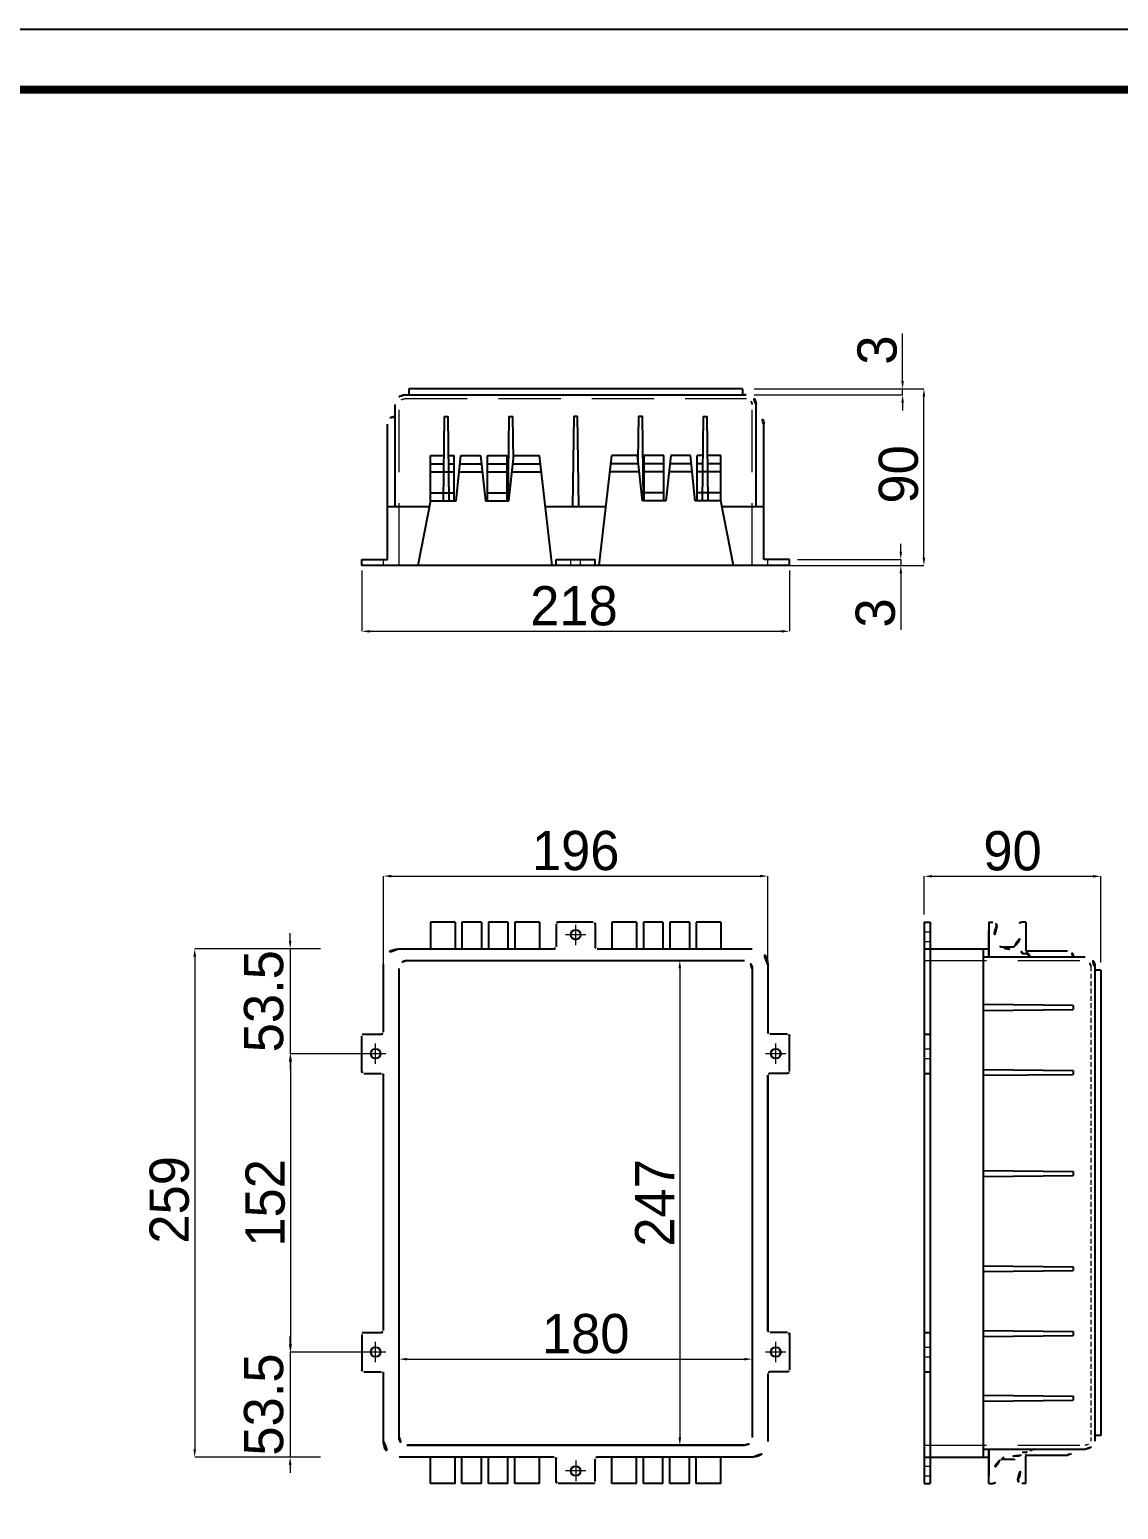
# Model space of a CAD drawing. Extents: x 16296660632 to 16296677083, y -37409619871 to -37409616479.
# Drawn here: x 16296676185 to 16296676740, y -37409617233 to -37409616479 of the extents above; entities that cross this region are included whole.
import ezdxf

# ---------------------------------------------------------------- set-up
doc = ezdxf.new("R2010")
doc.units = 0
doc.header["$LTSCALE"] = 10
doc.header["$MEASUREMENT"] = 0
doc.header["$PDMODE"] = 3
doc.header["$PDSIZE"] = -10
for name, pattern in [('CENTER2', [28.575, 19.05, -3.175, 3.175, -3.175]), ('HIDDEN', [0.375, 0.25, -0.125]), ('HIDDEN2', [4.7625, 3.175, -1.5875])]:
    doc.linetypes.add(name, pattern=pattern)
doc.layers.get('0').update_dxf_attribs({"linetype": 'CONTINUOUS'})
doc.layers.get('DEFPOINTS').update_dxf_attribs({"linetype": 'CONTINUOUS'})
doc.styles.add('Daelim Dimension', font='\x7f\x7f\x7f\x7f.TTF')
doc.dimstyles.new('DEFAULT', dxfattribs={"dimscale": 2, "dimtxt": 2, "dimasz": 2, "dimexe": 0, "dimexo": 2, "dimgap": 1, "dimtad": 1, "dimdec": 1, "dimzin": 9, "dimdsep": 46, "dimtxsty": 'Daelim Dimension', "dimcen": 0.5, "dimclrd": 252, "dimclre": 252, "dimclrt": 3, "dimadec": 1, "dimazin": 0, "dimtfac": 1, "dimtdec": 1, "dimtix": 1, "dimtmove": 0, "dimatfit": 3, "dimfxl": 0, "dimtolj": 1, "dimtzin": 1, "dimlwd": 9, "dimlwe": 9, "dimarcsym": 0})

# ---------------------------------------------------------------- blocks, each defined once
blk = doc.blocks.new('*D11')
at = {"color": 5, "lineweight": 9}
for p, q in [((16296676640.662689, -37409616930.066772), (16296676640.662689, -37409616910.659973)), ((16296676644.662689, -37409616910.659973), (16296676726.662689, -37409616910.659973)), ((16296676730.662689, -37409616954.566772), (16296676730.662689, -37409616910.659973))]:
    blk.add_line(p, q, dxfattribs=at)
at = {"color": 5}
for points in [[(16296676644.662689, -37409616909.993301), (16296676644.662689, -37409616911.32663), (16296676640.662689, -37409616910.659973)], [(16296676726.662689, -37409616909.993301), (16296676726.662689, -37409616911.32663), (16296676730.662689, -37409616910.659973)]]:
    blk.add_solid(points, dxfattribs=at)
at = {"layer": 'DEFPOINTS', "color": 0}
for p in [(16296676730.662689, -37409616910.659973), (16296676640.662689, -37409616934.066772), (16296676730.662689, -37409616958.566772)]:
    blk.add_point(p, dxfattribs=at)
at = {"color": 7, "lineweight": 5, "insert": (16296676685.662689, -37409616897.772987), "char_height": 20, "attachment_point": 5, "style": 'Daelim Dimension'}
blk.add_mtext('\\A1;90', dxfattribs=at)
blk = doc.blocks.new('*D7')
at = {"color": 5, "lineweight": 9}
for p, q in [((16296676556.38513, -37409616662.31015), (16296676640.49041, -37409616662.31015)), ((16296676640.49041, -37409616748.31015), (16296676640.49041, -37409616666.31015)), ((16296676561.38513, -37409616752.31015), (16296676640.49041, -37409616752.31015))]:
    blk.add_line(p, q, dxfattribs=at)
at = {"color": 5}
for points in [[(16296676639.82375, -37409616666.31015), (16296676641.15708, -37409616666.31015), (16296676640.49041, -37409616662.31015)], [(16296676639.82375, -37409616748.31015), (16296676641.15708, -37409616748.31015), (16296676640.49041, -37409616752.31015)]]:
    blk.add_solid(points, dxfattribs=at)
at = {"layer": 'DEFPOINTS', "color": 0}
for p in [(16296676552.38513, -37409616662.31015), (16296676640.49041, -37409616662.31015), (16296676557.38513, -37409616752.31015)]:
    blk.add_point(p, dxfattribs=at)
at = {"color": 7, "lineweight": 5, "insert": (16296676627.603439, -37409616705.900726), "char_height": 20, "attachment_point": 5, "rotation": 90, "style": 'Daelim Dimension'}
blk.add_mtext('\\A1;90', dxfattribs=at)
blk = doc.blocks.new('*D12')
at = {"color": 5, "lineweight": 9}
for p, q in [((16296676628.71903, -37409616745.31015), (16296676628.71903, -37409616741.31015)), ((16296676575.97426, -37409616749.31015), (16296676628.71903, -37409616749.31015)), ((16296676575.97426, -37409616752.31015), (16296676628.71903, -37409616752.31015)), ((16296676628.71903, -37409616749.31015), (16296676628.71903, -37409616752.31015)), ((16296676628.71903, -37409616756.31015), (16296676628.71903, -37409616785.009918))]:
    blk.add_line(p, q, dxfattribs=at)
at = {"color": 5}
for points in [[(16296676628.052361, -37409616745.31015), (16296676629.385691, -37409616745.31015), (16296676628.71903, -37409616749.31015)], [(16296676628.052361, -37409616756.31015), (16296676629.385691, -37409616756.31015), (16296676628.71903, -37409616752.31015)]]:
    blk.add_solid(points, dxfattribs=at)
at = {"layer": 'DEFPOINTS', "color": 0}
for p in [(16296676571.97426, -37409616749.31015), (16296676571.97426, -37409616752.31015), (16296676628.71903, -37409616749.31015)]:
    blk.add_point(p, dxfattribs=at)
at = {"color": 7, "lineweight": 5, "insert": (16296676615.817751, -37409616776.486313), "char_height": 20, "attachment_point": 5, "rotation": 90, "style": 'Daelim Dimension'}
blk.add_mtext('\\A1;3', dxfattribs=at)
blk = doc.blocks.new('*D13')
at = {"color": 5, "lineweight": 9}
for p, q in [((16296676629.624519, -37409616658.31015), (16296676629.624519, -37409616634.03112)), ((16296676553.921631, -37409616662.31015), (16296676629.624519, -37409616662.31015)), ((16296676553.921631, -37409616665.31015), (16296676629.624519, -37409616665.31015)), ((16296676629.624519, -37409616665.31015), (16296676629.624519, -37409616662.31015)), ((16296676629.624519, -37409616669.31015), (16296676629.624519, -37409616673.31015))]:
    blk.add_line(p, q, dxfattribs=at)
at = {"color": 5}
for points in [[(16296676628.95785, -37409616658.31015), (16296676630.29118, -37409616658.31015), (16296676629.624519, -37409616662.31015)], [(16296676628.95785, -37409616669.31015), (16296676630.29118, -37409616669.31015), (16296676629.624519, -37409616665.31015)]]:
    blk.add_solid(points, dxfattribs=at)
at = {"layer": 'DEFPOINTS', "color": 0}
for p in [(16296676549.921631, -37409616662.31015), (16296676549.921631, -37409616665.31015), (16296676629.624519, -37409616662.31015)]:
    blk.add_point(p, dxfattribs=at)
at = {"color": 7, "lineweight": 5, "insert": (16296676616.72324, -37409616642.554733), "char_height": 20, "attachment_point": 5, "rotation": 90, "style": 'Daelim Dimension'}
blk.add_mtext('\\A1;3', dxfattribs=at)
blk = doc.blocks.new('*D14')
at = {"color": 5, "lineweight": 9}
for p, q in [((16296676526.61335, -37409616953.56677), (16296676516.07177, -37409616953.56677)), ((16296676516.07177, -37409616957.56677), (16296676516.07177, -37409617196.56677)), ((16296676526.61335, -37409617200.56677), (16296676516.07177, -37409617200.56677))]:
    blk.add_line(p, q, dxfattribs=at)
at = {"color": 5}
for points in [[(16296676515.4051, -37409616957.56677), (16296676516.73844, -37409616957.56677), (16296676516.07177, -37409616953.56677)], [(16296676515.4051, -37409617196.56677), (16296676516.73844, -37409617196.56677), (16296676516.07177, -37409617200.56677)]]:
    blk.add_solid(points, dxfattribs=at)
at = {"layer": 'DEFPOINTS', "color": 0}
for p in [(16296676530.61335, -37409616953.56677), (16296676516.07177, -37409617200.56677), (16296676530.61335, -37409617200.56677)]:
    blk.add_point(p, dxfattribs=at)
at = {"color": 7, "lineweight": 5, "insert": (16296676503.28494, -37409617077.06677), "char_height": 20, "attachment_point": 5, "rotation": 90, "style": 'Daelim Dimension'}
blk.add_mtext('\\A1;247', dxfattribs=at)
blk = doc.blocks.new('*D15')
at = {"color": 5, "lineweight": 9}
for p, q in [((16296676372.97426, -37409617119.422638), (16296676372.97426, -37409617156.680969)), ((16296676552.97426, -37409617120.089302), (16296676552.97426, -37409617156.680969)), ((16296676376.97426, -37409617156.680969), (16296676548.97426, -37409617156.680969))]:
    blk.add_line(p, q, dxfattribs=at)
at = {"color": 5}
for points in [[(16296676376.97426, -37409617156.014313), (16296676376.97426, -37409617157.347633), (16296676372.97426, -37409617156.680969)], [(16296676548.97426, -37409617156.014313), (16296676548.97426, -37409617157.347633), (16296676552.97426, -37409617156.680969)]]:
    blk.add_solid(points, dxfattribs=at)
at = {"layer": 'DEFPOINTS', "color": 0}
for p in [(16296676372.97426, -37409617115.422638), (16296676552.97426, -37409617116.089302), (16296676552.97426, -37409617156.680969)]:
    blk.add_point(p, dxfattribs=at)
at = {"color": 7, "lineweight": 5, "insert": (16296676468.09086, -37409617143.793991), "char_height": 20, "attachment_point": 5, "style": 'Daelim Dimension'}
blk.add_mtext('\\A1;180', dxfattribs=at)
blk = doc.blocks.new('*D16')
at = {"color": 5, "lineweight": 9}
for p, q in [((16296676353.97426, -37409616754.81015), (16296676353.97426, -37409616785.837479)), ((16296676571.97426, -37409616754.81015), (16296676571.97426, -37409616785.837479)), ((16296676357.97426, -37409616785.837479), (16296676567.97426, -37409616785.837479))]:
    blk.add_line(p, q, dxfattribs=at)
at = {"color": 5}
for points in [[(16296676357.97426, -37409616785.170807), (16296676357.97426, -37409616786.504143), (16296676353.97426, -37409616785.837479)], [(16296676567.97426, -37409616785.170807), (16296676567.97426, -37409616786.504143), (16296676571.97426, -37409616785.837479)]]:
    blk.add_solid(points, dxfattribs=at)
at = {"layer": 'DEFPOINTS', "color": 0}
for p in [(16296676353.97426, -37409616750.81015), (16296676571.97426, -37409616750.81015), (16296676571.97426, -37409616785.837479)]:
    blk.add_point(p, dxfattribs=at)
at = {"color": 7, "lineweight": 5, "insert": (16296676462.10861, -37409616772.9505), "char_height": 20, "attachment_point": 5, "style": 'Daelim Dimension'}
blk.add_mtext('\\A1;218', dxfattribs=at)
blk = doc.blocks.new('*D8')
at = {"color": 5, "lineweight": 9}
for p, q in [((16296676332.95879, -37409616947.56677), (16296676268.77925, -37409616947.56677)), ((16296676268.77925, -37409616951.56677), (16296676268.77925, -37409617202.56677)), ((16296676332.95879, -37409617206.56677), (16296676268.77925, -37409617206.56677))]:
    blk.add_line(p, q, dxfattribs=at)
at = {"color": 5}
for points in [[(16296676268.11259, -37409616951.56677), (16296676269.44592, -37409616951.56677), (16296676268.77925, -37409616947.56677)], [(16296676268.11259, -37409617202.56677), (16296676269.44592, -37409617202.56677), (16296676268.77925, -37409617206.56677)]]:
    blk.add_solid(points, dxfattribs=at)
at = {"layer": 'DEFPOINTS', "color": 0}
for p in [(16296676336.95879, -37409616947.56677), (16296676268.77925, -37409617206.56677), (16296676336.95879, -37409617206.56677)]:
    blk.add_point(p, dxfattribs=at)
at = {"color": 7, "lineweight": 5, "insert": (16296676255.89227, -37409617075.5233), "char_height": 20, "attachment_point": 5, "rotation": 90, "style": 'Daelim Dimension'}
blk.add_mtext('\\A1;259', dxfattribs=at)
blk = doc.blocks.new('*D17')
at = {"color": 5, "lineweight": 9}
for p, q in [((16296676317.42886, -37409616943.56677), (16296676317.42886, -37409616939.56677)), ((16296676332.95879, -37409616947.56677), (16296676317.42886, -37409616947.56677)), ((16296676317.42886, -37409616947.56677), (16296676317.42886, -37409617001.06677)), ((16296676356.97426, -37409617001.06677), (16296676317.42886, -37409617001.06677)), ((16296676317.42886, -37409617005.06677), (16296676317.42886, -37409617009.06677))]:
    blk.add_line(p, q, dxfattribs=at)
at = {"color": 5}
for points in [[(16296676316.7622, -37409616943.56677), (16296676318.09553, -37409616943.56677), (16296676317.42886, -37409616947.56677)], [(16296676316.7622, -37409617005.06677), (16296676318.09553, -37409617005.06677), (16296676317.42886, -37409617001.06677)]]:
    blk.add_solid(points, dxfattribs=at)
at = {"layer": 'DEFPOINTS', "color": 0}
for p in [(16296676336.95879, -37409616947.56677), (16296676317.42886, -37409617001.06677), (16296676360.97426, -37409617001.06677)]:
    blk.add_point(p, dxfattribs=at)
at = {"color": 7, "lineweight": 5, "insert": (16296676304.02687, -37409616974.31677), "char_height": 20, "attachment_point": 5, "rotation": 90, "style": 'Daelim Dimension'}
blk.add_mtext('\\A1;53.5', dxfattribs=at)
blk = doc.blocks.new('*D9')
at = {"color": 5, "lineweight": 9}
for p, q in [((16296676317.42886, -37409617149.06677), (16296676317.42886, -37409617145.06677)), ((16296676356.97426, -37409617153.06677), (16296676317.42886, -37409617153.06677)), ((16296676317.42886, -37409617153.06677), (16296676317.42886, -37409617206.56677)), ((16296676332.02129, -37409617206.56677), (16296676317.42886, -37409617206.56677)), ((16296676317.42886, -37409617210.56677), (16296676317.42886, -37409617214.56677))]:
    blk.add_line(p, q, dxfattribs=at)
at = {"color": 5}
for points in [[(16296676316.7622, -37409617149.06677), (16296676318.09553, -37409617149.06677), (16296676317.42886, -37409617153.06677)], [(16296676316.7622, -37409617210.56677), (16296676318.09553, -37409617210.56677), (16296676317.42886, -37409617206.56677)]]:
    blk.add_solid(points, dxfattribs=at)
at = {"layer": 'DEFPOINTS', "color": 0}
for p in [(16296676360.97426, -37409617153.06677), (16296676317.42886, -37409617206.56677), (16296676336.02129, -37409617206.56677)]:
    blk.add_point(p, dxfattribs=at)
at = {"color": 7, "lineweight": 5, "insert": (16296676304.02687, -37409617179.81677), "char_height": 20, "attachment_point": 5, "rotation": 90, "style": 'Daelim Dimension'}
blk.add_mtext('\\A1;53.5', dxfattribs=at)
blk = doc.blocks.new('*D18')
at = {"color": 5, "lineweight": 9}
for p, q in [((16296676364.97426, -37409616959.713287), (16296676364.97426, -37409616910.554352)), ((16296676368.97426, -37409616910.554352), (16296676556.97426, -37409616910.554352)), ((16296676560.97426, -37409616959.713287), (16296676560.97426, -37409616910.554352))]:
    blk.add_line(p, q, dxfattribs=at)
at = {"color": 5}
for points in [[(16296676368.97426, -37409616909.887688), (16296676368.97426, -37409616911.221024), (16296676364.97426, -37409616910.554352)], [(16296676556.97426, -37409616909.887688), (16296676556.97426, -37409616911.221024), (16296676560.97426, -37409616910.554352)]]:
    blk.add_solid(points, dxfattribs=at)
at = {"layer": 'DEFPOINTS', "color": 0}
for p in [(16296676560.97426, -37409616910.554352), (16296676364.97426, -37409616963.713287), (16296676560.97426, -37409616963.713287)]:
    blk.add_point(p, dxfattribs=at)
at = {"color": 7, "lineweight": 5, "insert": (16296676462.97426, -37409616897.667374), "char_height": 20, "attachment_point": 5, "style": 'Daelim Dimension'}
blk.add_mtext('\\A1;196', dxfattribs=at)
blk = doc.blocks.new('*D19')
at = {"color": 5, "lineweight": 9}
for p, q in [((16296676356.97426, -37409617001.06677), (16296676317.67886, -37409617001.06677)), ((16296676317.67886, -37409617005.06677), (16296676317.67886, -37409617149.06677)), ((16296676356.97426, -37409617153.06677), (16296676317.67886, -37409617153.06677))]:
    blk.add_line(p, q, dxfattribs=at)
at = {"color": 5}
for points in [[(16296676317.0122, -37409617005.06677), (16296676318.34553, -37409617005.06677), (16296676317.67886, -37409617001.06677)], [(16296676317.0122, -37409617149.06677), (16296676318.34553, -37409617149.06677), (16296676317.67886, -37409617153.06677)]]:
    blk.add_solid(points, dxfattribs=at)
at = {"layer": 'DEFPOINTS', "color": 0}
for p in [(16296676360.97426, -37409617001.06677), (16296676317.67886, -37409617153.06677), (16296676360.97426, -37409617153.06677)]:
    blk.add_point(p, dxfattribs=at)
at = {"color": 7, "lineweight": 5, "insert": (16296676304.79189, -37409617077.06677), "char_height": 20, "attachment_point": 5, "rotation": 90, "style": 'Daelim Dimension'}
blk.add_mtext('\\A1;152', dxfattribs=at)

msp = doc.modelspace()

# ---------------------------------------------------------------- linework, layer by layer
for p, q in [((16296676376.02689, -37409616665.31015), (16296676377.97426, -37409616665.31015)), ((16296676547.97426, -37409616662.31015), (16296676377.97426, -37409616662.31015)), ((16296676377.97426, -37409616662.31015), (16296676377.97426, -37409616665.31015)), ((16296676377.97426, -37409616665.31015), (16296676549.921631, -37409616665.31015)), ((16296676547.97426, -37409616662.31015), (16296676547.97426, -37409616665.31015)), ((16296676549.921631, -37409616665.31015), (16296676547.97426, -37409616665.31015)), ((16296676371.02689, -37409616722.31015), (16296676371.02689, -37409616670.31015)), ((16296676554.921631, -37409616722.31015), (16296676554.921631, -37409616670.31015)), ((16296676366.97426, -37409616749.31015), (16296676366.97426, -37409616680.31015)), ((16296676371.02689, -37409616676.31015), (16296676370.97426, -37409616676.31015)), ((16296676395.97426, -37409616676.334167), (16296676395.47426, -37409616719.31015)), ((16296676398.47426, -37409616719.310913), (16296676397.97426, -37409616676.334167)), ((16296676428.97789, -37409616676.333397), (16296676428.47789, -37409616719.309387)), ((16296676431.23509, -37409616698.440727), (16296676430.97789, -37409616676.333397)), ((16296676461.97426, -37409616676.31015), (16296676461.439079, -37409616722.31015)), ((16296676464.509439, -37409616722.31015), (16296676463.97426, -37409616676.31015)), ((16296676494.974251, -37409616676.301773), (16296676494.71637, -37409616698.467773)), ((16296676497.474251, -37409616719.278511), (16296676496.974251, -37409616676.301773)), ((16296676527.974251, -37409616676.333397), (16296676527.474251, -37409616719.309387)), ((16296676530.474251, -37409616719.31015), (16296676529.974251, -37409616676.333397)), ((16296676554.921631, -37409616676.31015), (16296676554.97426, -37409616676.31015)), ((16296676558.97426, -37409616749.31015), (16296676558.97426, -37409616680.31015)), ((16296676388.97426, -37409616696.232918), (16296676395.47426, -37409616696.232918)), ((16296676388.97426, -37409616719.31015), (16296676388.97426, -37409616696.232918)), ((16296676388.97426, -37409616700.562714), (16296676395.47426, -37409616700.562714)), ((16296676398.47426, -37409616696.232918), (16296676400.97426, -37409616696.232918)), ((16296676398.47426, -37409616700.562714), (16296676400.97426, -37409616700.562714)), ((16296676400.97426, -37409616719.31015), (16296676400.97426, -37409616696.232918)), ((16296676404.005211, -37409616700.562714), (16296676414.943319, -37409616700.562714)), ((16296676404.47426, -37409616696.232918), (16296676414.47426, -37409616696.232918)), ((16296676417.97426, -37409616717.556976), (16296676417.97426, -37409616696.232918)), ((16296676417.97426, -37409616719.31015), (16296676417.97426, -37409616696.232918)), ((16296676417.97426, -37409616696.232918), (16296676427.97426, -37409616696.232918)), ((16296676417.97426, -37409616700.562714), (16296676427.97426, -37409616700.562714)), ((16296676427.97426, -37409616719.31015), (16296676427.97426, -37409616696.232918)), ((16296676431.005211, -37409616700.562698), (16296676444.976139, -37409616700.562698)), ((16296676431.47426, -37409616696.23291), (16296676444.47426, -37409616696.23291)), ((16296676450.97426, -37409616752.31015), (16296676444.47426, -37409616696.23291)), ((16296676474.97426, -37409616752.31015), (16296676481.47426, -37409616696.23291)), ((16296676494.94331, -37409616700.562698), (16296676480.972389, -37409616700.562698)), ((16296676494.47426, -37409616696.23291), (16296676481.47426, -37409616696.23291)), ((16296676507.97426, -37409616696.232918), (16296676497.97426, -37409616696.232918)), ((16296676497.97426, -37409616719.31015), (16296676497.97426, -37409616696.232918)), ((16296676507.97426, -37409616700.562714), (16296676497.97426, -37409616700.562714)), ((16296676507.97426, -37409616717.556976), (16296676507.97426, -37409616696.232918)), ((16296676507.97426, -37409616719.31015), (16296676507.97426, -37409616696.232918)), ((16296676521.943319, -37409616700.562714), (16296676511.005211, -37409616700.562714)), ((16296676521.47426, -37409616696.232918), (16296676511.47426, -37409616696.232918)), ((16296676527.47426, -37409616696.232918), (16296676524.97426, -37409616696.232918)), ((16296676524.97426, -37409616719.31015), (16296676524.97426, -37409616696.232918)), ((16296676527.47426, -37409616700.562714), (16296676524.97426, -37409616700.562714)), ((16296676536.97426, -37409616696.232918), (16296676530.47426, -37409616696.232918)), ((16296676536.97426, -37409616700.562714), (16296676530.47426, -37409616700.562714)), ((16296676536.97426, -37409616719.31015), (16296676536.97426, -37409616696.232918)), ((16296676388.97426, -37409616704.562714), (16296676400.97426, -37409616704.562714)), ((16296676403.57188, -37409616704.562714), (16296676415.37664, -37409616704.562714)), ((16296676417.97426, -37409616704.562714), (16296676427.97426, -37409616704.562714)), ((16296676430.57188, -37409616704.562698), (16296676445.439779, -37409616704.562698)), ((16296676495.37664, -37409616704.562698), (16296676480.508739, -37409616704.562698)), ((16296676507.97426, -37409616704.562714), (16296676497.97426, -37409616704.562714)), ((16296676522.37664, -37409616704.562714), (16296676510.57188, -37409616704.562714)), ((16296676536.97426, -37409616704.562714), (16296676524.97426, -37409616704.562714)), ((16296676388.97426, -37409616715.31015), (16296676400.97426, -37409616715.31015)), ((16296676417.97426, -37409616715.31015), (16296676427.97426, -37409616715.31015)), ((16296676507.97426, -37409616715.31015), (16296676497.97426, -37409616715.31015)), ((16296676536.97426, -37409616715.31015), (16296676524.97426, -37409616715.31015)), ((16296676366.97426, -37409616722.31015), (16296676388.38335, -37409616722.31015)), ((16296676388.97426, -37409616719.31015), (16296676382.47426, -37409616752.31015)), ((16296676388.97426, -37409616719.31015), (16296676401.97426, -37409616719.31015)), ((16296676416.97426, -37409616719.31015), (16296676428.97426, -37409616719.31015)), ((16296676447.49692, -37409616722.31015), (16296676478.451611, -37409616722.31015)), ((16296676508.97426, -37409616719.31015), (16296676496.97426, -37409616719.31015)), ((16296676536.97426, -37409616719.31015), (16296676523.97426, -37409616719.31015)), ((16296676543.47426, -37409616752.31015), (16296676536.97426, -37409616719.31015)), ((16296676537.56517, -37409616722.31015), (16296676558.97426, -37409616722.31015)), ((16296676353.97426, -37409616752.31015), (16296676353.97426, -37409616749.31015)), ((16296676353.97426, -37409616749.31015), (16296676366.97426, -37409616749.31015)), ((16296676571.97426, -37409616752.31015), (16296676353.97426, -37409616752.31015)), ((16296676452.97426, -37409616749.31015), (16296676472.97426, -37409616749.31015)), ((16296676571.97426, -37409616749.31015), (16296676558.97426, -37409616749.31015)), ((16296676571.97426, -37409616752.31015), (16296676571.97426, -37409616749.31015)), ((16296676401.47426, -37409616934.066772), (16296676388.97426, -37409616934.066772)), ((16296676388.97426, -37409616934.066772), (16296676388.97426, -37409616947.566772)), ((16296676401.47426, -37409616934.066772), (16296676401.47426, -37409616947.566772)), ((16296676414.97426, -37409616934.066772), (16296676404.97426, -37409616934.066772)), ((16296676404.97426, -37409616934.066772), (16296676404.97426, -37409616947.566772)), ((16296676414.97426, -37409616934.066772), (16296676414.97426, -37409616947.566772)), ((16296676428.47426, -37409616934.066772), (16296676418.47426, -37409616934.066772)), ((16296676418.47426, -37409616934.066772), (16296676418.47426, -37409616947.566772)), ((16296676428.47426, -37409616934.066772), (16296676428.47426, -37409616947.566772)), ((16296676444.47426, -37409616934.066772), (16296676431.97426, -37409616934.066772)), ((16296676431.97426, -37409616934.066772), (16296676431.97426, -37409616947.566772)), ((16296676444.47426, -37409616934.066772), (16296676444.47426, -37409616947.566772)), ((16296676471.97426, -37409616934.066772), (16296676453.97426, -37409616934.066772)), ((16296676493.97426, -37409616934.066772), (16296676481.47426, -37409616934.066772)), ((16296676481.47426, -37409616934.066772), (16296676481.47426, -37409616947.566772)), ((16296676493.97426, -37409616934.066772), (16296676493.97426, -37409616947.566772)), ((16296676507.47426, -37409616934.066772), (16296676497.47426, -37409616934.066772)), ((16296676497.47426, -37409616934.066772), (16296676497.47426, -37409616947.566772)), ((16296676507.47426, -37409616934.066772), (16296676507.47426, -37409616947.566772)), ((16296676520.97426, -37409616934.066772), (16296676510.97426, -37409616934.066772)), ((16296676510.97426, -37409616934.066772), (16296676510.97426, -37409616947.566772)), ((16296676520.97426, -37409616934.066772), (16296676520.97426, -37409616947.566772)), ((16296676536.97426, -37409616934.066772), (16296676524.47426, -37409616934.066772)), ((16296676524.47426, -37409616934.066772), (16296676524.47426, -37409616947.566772)), ((16296676536.97426, -37409616934.066772), (16296676536.97426, -37409616947.566772)), ((16296676640.662689, -37409616934.066772), (16296676640.662689, -37409617220.066772)), ((16296676640.662689, -37409616934.066772), (16296676643.662689, -37409616934.066772)), ((16296676643.662689, -37409616934.066772), (16296676643.662689, -37409617220.066772)), ((16296676673.662689, -37409616934.066772), (16296676675.662689, -37409616934.066772)), ((16296676673.662689, -37409616934.066772), (16296676673.662689, -37409616951.566772)), ((16296676692.410139, -37409616934.06797), (16296676690.410139, -37409616934.067719)), ((16296676692.410139, -37409616934.06797), (16296676692.40836, -37409616948.05278)), ((16296676372.97426, -37409616947.566772), (16296676451.97426, -37409616947.566772)), ((16296676473.97426, -37409616947.566772), (16296676552.97426, -37409616947.566772)), ((16296676640.662689, -37409616947.566772), (16296676673.662689, -37409616947.566772)), ((16296676670.662689, -37409616947.566772), (16296676670.662689, -37409617206.566772)), ((16296676670.662689, -37409616951.619408), (16296676722.662689, -37409616951.619408)), ((16296676679.741461, -37409616946.566772), (16296676686.330391, -37409616946.566772)), ((16296676690.656969, -37409616950.066772), (16296676692.65078, -37409616950.066772)), ((16296676692.490231, -37409616948.619408), (16296676713.662689, -37409616948.619408)), ((16296676364.97426, -37409616990.066772), (16296676364.97426, -37409616955.566772)), ((16296676372.97426, -37409617196.566772), (16296676372.97426, -37409616957.566772)), ((16296676376.97426, -37409616953.566772), (16296676548.97426, -37409616953.566772)), ((16296676552.97426, -37409616957.566772), (16296676552.97426, -37409617196.566772)), ((16296676560.97426, -37409616955.566772), (16296676560.97426, -37409616990.066772)), ((16296676727.662689, -37409616956.619408), (16296676727.662689, -37409617198.514137)), ((16296676730.662689, -37409616958.566772), (16296676727.662689, -37409616958.566772)), ((16296676730.662689, -37409616958.566772), (16296676730.662689, -37409617195.566772)), ((16296676716.662689, -37409616976.566772), (16296676670.662689, -37409616976.066772)), ((16296676670.662689, -37409616979.066772), (16296676716.662689, -37409616978.566772)), ((16296676716.662689, -37409616976.566772), (16296676716.662689, -37409616978.566772)), ((16296676353.97426, -37409617010.066772), (16296676353.97426, -37409616992.066772)), ((16296676354.97426, -37409616991.066772), (16296676363.97426, -37409616991.066772)), ((16296676552.97426, -37409616991.054451), (16296676552.97426, -37409617008.577667)), ((16296676570.97426, -37409616991.066772), (16296676561.97426, -37409616991.066772)), ((16296676571.97426, -37409617010.066772), (16296676571.97426, -37409616992.066772)), ((16296676640.662689, -37409616991.066772), (16296676643.662689, -37409616991.066772)), ((16296676354.97426, -37409617011.066772), (16296676363.97426, -37409617011.066772)), ((16296676364.97426, -37409617142.066772), (16296676364.97426, -37409617012.066772)), ((16296676364.97426, -37409617142.066772), (16296676364.97426, -37409617012.066772)), ((16296676364.97426, -37409617142.066772), (16296676364.97426, -37409617012.066772)), ((16296676560.97426, -37409617012.066772), (16296676560.97426, -37409617142.066772)), ((16296676560.97426, -37409617142.066772), (16296676560.97426, -37409617012.066772)), ((16296676560.97426, -37409617142.066772), (16296676560.97426, -37409617012.066772)), ((16296676570.97426, -37409617011.066772), (16296676561.97426, -37409617011.066772)), ((16296676640.662689, -37409617011.066772), (16296676643.662689, -37409617011.066772)), ((16296676670.662689, -37409617009.066772), (16296676716.662689, -37409617009.566772)), ((16296676670.662689, -37409617012.066772), (16296676716.662689, -37409617011.566772)), ((16296676716.662689, -37409617009.566772), (16296676716.662689, -37409617011.566772)), ((16296676670.662689, -37409617060.587334), (16296676716.662689, -37409617061.087334)), ((16296676670.662689, -37409617060.587334), (16296676670.662689, -37409617063.587334)), ((16296676670.662689, -37409617063.587334), (16296676716.662689, -37409617063.087334)), ((16296676716.662689, -37409617061.087334), (16296676716.662689, -37409617063.087334)), ((16296676670.662689, -37409617109.066772), (16296676716.662689, -37409617109.566772)), ((16296676670.662689, -37409617109.066772), (16296676670.662689, -37409617112.066772)), ((16296676716.662689, -37409617109.566772), (16296676716.662689, -37409617111.566772)), ((16296676670.662689, -37409617112.066772), (16296676716.662689, -37409617111.566772)), ((16296676353.97426, -37409617144.066772), (16296676353.97426, -37409617162.066772)), ((16296676354.97426, -37409617143.066772), (16296676363.97426, -37409617143.066772)), ((16296676570.97426, -37409617143.066772), (16296676561.97426, -37409617143.066772)), ((16296676571.97426, -37409617144.066772), (16296676571.97426, -37409617162.066772)), ((16296676640.662689, -37409617143.066772), (16296676643.662689, -37409617143.066772)), ((16296676670.662689, -37409617142.066772), (16296676716.662689, -37409617142.566772)), ((16296676670.662689, -37409617145.066772), (16296676716.662689, -37409617144.566772)), ((16296676716.662689, -37409617142.566772), (16296676716.662689, -37409617144.566772)), ((16296676354.97426, -37409617163.066772), (16296676363.97426, -37409617163.066772)), ((16296676570.97426, -37409617163.066772), (16296676561.97426, -37409617163.066772)), ((16296676640.662689, -37409617163.066772), (16296676643.662689, -37409617163.066772)), ((16296676364.97426, -37409617198.566772), (16296676364.97426, -37409617164.066772)), ((16296676560.97426, -37409617164.066772), (16296676560.97426, -37409617198.566772)), ((16296676670.662689, -37409617175.066772), (16296676716.662689, -37409617175.566772)), ((16296676670.662689, -37409617178.066772), (16296676716.662689, -37409617177.566772)), ((16296676716.662689, -37409617175.566772), (16296676716.662689, -37409617177.566772)), ((16296676548.97426, -37409617200.566772), (16296676376.97426, -37409617200.566772)), ((16296676376.97426, -37409617200.566772), (16296676548.97426, -37409617200.566772)), ((16296676730.662689, -37409617195.566772), (16296676727.662689, -37409617195.566772)), ((16296676451.97426, -37409617206.566772), (16296676372.97426, -37409617206.566772)), ((16296676388.97426, -37409617220.066772), (16296676388.97426, -37409617206.566772)), ((16296676401.47426, -37409617220.066772), (16296676401.47426, -37409617206.566772)), ((16296676404.97426, -37409617220.066772), (16296676404.97426, -37409617206.566772)), ((16296676414.97426, -37409617220.066772), (16296676414.97426, -37409617206.566772)), ((16296676418.47426, -37409617220.066772), (16296676418.47426, -37409617206.566772)), ((16296676428.47426, -37409617220.066772), (16296676428.47426, -37409617206.566772)), ((16296676431.97426, -37409617220.066772), (16296676431.97426, -37409617206.566772)), ((16296676444.47426, -37409617220.066772), (16296676444.47426, -37409617206.566772)), ((16296676552.97426, -37409617206.566772), (16296676473.97426, -37409617206.566772)), ((16296676481.47426, -37409617220.066772), (16296676481.47426, -37409617206.566772)), ((16296676493.97426, -37409617220.066772), (16296676493.97426, -37409617206.566772)), ((16296676497.47426, -37409617220.066772), (16296676497.47426, -37409617206.566772)), ((16296676507.47426, -37409617220.066772), (16296676507.47426, -37409617206.566772)), ((16296676510.97426, -37409617220.066772), (16296676510.97426, -37409617206.566772)), ((16296676520.97426, -37409617220.066772), (16296676520.97426, -37409617206.566772)), ((16296676524.47426, -37409617220.066772), (16296676524.47426, -37409617206.566772)), ((16296676536.97426, -37409617220.066772), (16296676536.97426, -37409617206.566772)), ((16296676640.662689, -37409617206.566772), (16296676673.662689, -37409617206.566772)), ((16296676670.662689, -37409617202.514137), (16296676722.662689, -37409617202.514137)), ((16296676673.662689, -37409617220.066772), (16296676673.662689, -37409617202.566772)), ((16296676679.741461, -37409617207.566772), (16296676686.330391, -37409617207.566772)), ((16296676690.656969, -37409617204.066772), (16296676692.65078, -37409617204.066772)), ((16296676692.410139, -37409617220.065582), (16296676692.40836, -37409617206.080772)), ((16296676692.490231, -37409617205.514137), (16296676713.662689, -37409617205.514137)), ((16296676401.47426, -37409617220.066772), (16296676388.97426, -37409617220.066772)), ((16296676414.97426, -37409617220.066772), (16296676404.97426, -37409617220.066772)), ((16296676428.47426, -37409617220.066772), (16296676418.47426, -37409617220.066772)), ((16296676444.47426, -37409617220.066772), (16296676431.97426, -37409617220.066772)), ((16296676471.97426, -37409617220.066772), (16296676453.97426, -37409617220.066772)), ((16296676493.97426, -37409617220.066772), (16296676481.47426, -37409617220.066772)), ((16296676507.47426, -37409617220.066772), (16296676497.47426, -37409617220.066772)), ((16296676520.97426, -37409617220.066772), (16296676510.97426, -37409617220.066772)), ((16296676536.97426, -37409617220.066772), (16296676524.47426, -37409617220.066772)), ((16296676640.662689, -37409617220.066772), (16296676643.662689, -37409617220.066772)), ((16296676673.662689, -37409617220.066772), (16296676675.662689, -37409617220.066772)), ((16296676692.410139, -37409617220.065582), (16296676690.410139, -37409617220.065826))]:
    msp.add_line(p, q)
at = {"linetype": 'HIDDEN2', "lineweight": 5}
for p, q in [((16296676372.97426, -37409616752.31015), (16296676372.97426, -37409616670.31015)), ((16296676375.97426, -37409616667.31015), (16296676549.97426, -37409616667.31015)), ((16296676552.97426, -37409616752.31015), (16296676552.97426, -37409616670.31015)), ((16296676460.47426, -37409616752.31015), (16296676460.47426, -37409616749.31015)), ((16296676465.47426, -37409616752.31015), (16296676465.47426, -37409616749.31015)), ((16296676640.662689, -37409616953.566772), (16296676722.662689, -37409616953.566772)), ((16296676640.662689, -37409617200.566772), (16296676722.662689, -37409617200.566772))]:
    msp.add_line(p, q, dxfattribs=at)
at = {"color": 0}
for p, q in [((16296676395.97426, -37409616676.334167), (16296676397.97426, -37409616676.334167)), ((16296676428.97789, -37409616676.333397), (16296676430.97789, -37409616676.333397)), ((16296676461.97426, -37409616676.31015), (16296676463.97426, -37409616676.31015)), ((16296676494.974251, -37409616676.301773), (16296676496.974251, -37409616676.301773)), ((16296676527.974251, -37409616676.333397), (16296676529.974251, -37409616676.333397)), ((16296676401.97426, -37409616719.31015), (16296676404.47426, -37409616696.232918)), ((16296676414.47426, -37409616696.232918), (16296676416.97426, -37409616719.31015)), ((16296676428.97426, -37409616719.31015), (16296676431.47426, -37409616696.232918)), ((16296676496.97426, -37409616719.31015), (16296676494.47426, -37409616696.232918)), ((16296676511.47426, -37409616696.232918), (16296676508.97426, -37409616719.31015)), ((16296676523.97426, -37409616719.31015), (16296676521.47426, -37409616696.232918)), ((16296676452.97426, -37409616752.31015), (16296676452.97426, -37409616749.31015)), ((16296676472.97426, -37409616752.31015), (16296676472.97426, -37409616749.31015)), ((16296676452.97426, -37409616935.066772), (16296676452.97426, -37409616946.566772)), ((16296676472.97426, -37409616935.066772), (16296676472.97426, -37409616946.566772)), ((16296676452.97426, -37409617219.066772), (16296676452.97426, -37409617207.566772)), ((16296676472.97426, -37409617219.066772), (16296676472.97426, -37409617207.566772))]:
    msp.add_line(p, q, dxfattribs=at)
at = {"lineweight": 5}
for p, q in [((16296676364.97426, -37409616752.31015), (16296676364.97426, -37409616749.31015)), ((16296676460.47426, -37409616752.31015), (16296676465.47426, -37409616752.31015)), ((16296676560.97426, -37409616752.31015), (16296676560.97426, -37409616749.31015)), ((16296676640.662689, -37409616938.951462), (16296676643.662689, -37409616938.951462)), ((16296676640.662689, -37409616943.951462), (16296676643.662689, -37409616943.951462)), ((16296676640.662689, -37409616998.566772), (16296676643.662689, -37409616998.566772)), ((16296676640.662689, -37409617003.566772), (16296676643.662689, -37409617003.566772)), ((16296676640.662689, -37409617150.566772), (16296676643.662689, -37409617150.566772)), ((16296676640.662689, -37409617155.566772), (16296676643.662689, -37409617155.566772)), ((16296676640.662689, -37409617211.182091), (16296676643.662689, -37409617211.182091)), ((16296676640.662689, -37409617216.182091), (16296676643.662689, -37409617216.182091))]:
    msp.add_line(p, q, dxfattribs=at)
at = {"linetype": 'CENTER2', "lineweight": 5, "ltscale": 0.1}
for p, q in [((16296676462.97426, -37409616945.782303), (16296676462.97426, -37409616935.351242)), ((16296676468.189791, -37409616940.566772), (16296676457.75873, -37409616940.566772)), ((16296676360.97426, -37409617006.282303), (16296676360.97426, -37409616995.851242)), ((16296676564.97426, -37409617006.282303), (16296676564.97426, -37409616995.851242)), ((16296676366.189791, -37409617001.066772), (16296676355.75873, -37409617001.066772)), ((16296676570.189791, -37409617001.066772), (16296676559.75873, -37409617001.066772)), ((16296676360.97426, -37409617158.282303), (16296676360.97426, -37409617147.851242)), ((16296676564.97426, -37409617158.282303), (16296676564.97426, -37409617147.851242)), ((16296676366.189791, -37409617153.066772), (16296676355.75873, -37409617153.066772)), ((16296676570.189791, -37409617153.066772), (16296676559.75873, -37409617153.066772)), ((16296676468.189791, -37409617213.566772), (16296676457.75873, -37409617213.566772)), ((16296676462.97426, -37409617208.351242), (16296676462.97426, -37409617218.782303))]:
    msp.add_line(p, q, dxfattribs=at)
at = {"color": 1}
for p, q in [((16296676673.662689, -37409616951.566772), (16296676673.662689, -37409616938.244003)), ((16296676673.662689, -37409617202.566772), (16296676673.662689, -37409617215.889557))]:
    msp.add_line(p, q, dxfattribs=at)
at = {"linetype": 'HIDDEN', "lineweight": 5}
msp.add_line((16296676725.662689, -37409616956.566772), (16296676725.662689, -37409617198.514137), dxfattribs=at)
at = {"ltscale": 0.5}
msp.add_lwpolyline([(16296675286.220461, -37409617795.791344), (16296677082.980459, -37409617795.791344), (16296677082.980459, -37409616479.271339), (16296675286.220461, -37409616479.271339)], close=True, dxfattribs=at)
at = {"color": 5, "linetype": 'ByBlock', "lineweight": 200, "const_width": 4.14}
msp.add_lwpolyline([(16296675315.11268, -37409617739.419121), (16296677053.91268, -37409617739.419121), (16296677053.91268, -37409616509.839111), (16296675315.11268, -37409616509.839111)], close=True, dxfattribs=at)
for centre in [(16296676462.97426, -37409616940.451462), (16296676360.97426, -37409617001.066772), (16296676564.97426, -37409617001.066772), (16296676360.97426, -37409617153.066772), (16296676564.97426, -37409617153.066772), (16296676462.97426, -37409617213.682091)]:
    msp.add_circle(centre, 2.5)
for centre, radius, start, end in [((16296676376.02689, -37409616670.31015), 5, 90, 180), ((16296676549.921631, -37409616670.31015), 5, 0, 90), ((16296676370.97426, -37409616680.31015), 4, 90, 180), ((16296676554.97426, -37409616680.31015), 4, 0, 90), ((16296676675.662689, -37409616936.066772), 2, 0, 90), ((16296676684.561781, -37409616940.166656), 8.025371, 149.278576817, 228.808893475), ((16296676681.510269, -37409616940.166473), 8.025371, 311.18382795, 30.714264012), ((16296676690.40988, -37409616936.067719), 2, 89.992678037, 179.992568754), ((16296676372.97426, -37409616955.566772), 8, 90, 180), ((16296676451.97426, -37409616946.566772), 1, 270, 0), ((16296676552.97426, -37409616955.566772), 8, 0, 90), ((16296676682.569361, -37409616942.443314), 5, 228.808893475, 256.637846436), ((16296676689.229031, -37409616914.406898), 33.816511, 256.637846436, 269.197616889), ((16296676683.502411, -37409616942.443367), 5, 304.443616777, 311.18382795), ((16296676688.662689, -37409616950.217941), 2, 4.334803801, 87.341721254), ((16296676694.40836, -37409616948.053032), 2, 179.992568754, 202.733889227), ((16296676697.59655, -37409616945.734749), 5.906323, 211.558503511, 260.902678667), ((16296676692.65078, -37409616951.066772), 1, 52.949478795, 90), ((16296676696.726219, -37409616946.273598), 5.293563, 228.999658016, 269.312376993), ((16296676713.662689, -37409616951.619408), 3, 0, 90), ((16296676722.662689, -37409616956.619408), 5, 0, 90), ((16296676376.97426, -37409616957.566772), 4, 90, 180), ((16296676548.97426, -37409616957.566772), 4, 0, 90), ((16296676354.97426, -37409616992.066772), 1, 90, 180), ((16296676363.97426, -37409616990.066772), 1, 270, 0), ((16296676561.97426, -37409616990.066772), 1, 180, 270), ((16296676570.97426, -37409616992.066772), 1, 0, 90), ((16296676354.97426, -37409617010.066772), 1, 180, 270), ((16296676363.97426, -37409617012.066772), 1, 0, 90), ((16296676561.97426, -37409617012.066772), 1, 90, 180), ((16296676570.97426, -37409617010.066772), 1, 270, 0), ((16296676354.97426, -37409617144.066772), 1, 90, 180), ((16296676363.97426, -37409617142.066772), 1, 270, 0), ((16296676561.97426, -37409617142.066772), 1, 180, 270), ((16296676570.97426, -37409617144.066772), 1, 0, 90), ((16296676354.97426, -37409617162.066772), 1, 180, 270), ((16296676363.97426, -37409617164.066772), 1, 0, 90), ((16296676561.97426, -37409617164.066772), 1, 90, 180), ((16296676570.97426, -37409617162.066772), 1, 270, 0), ((16296676372.97426, -37409617198.566772), 8, 180, 270), ((16296676376.97426, -37409617196.566772), 4, 180, 270), ((16296676548.97426, -37409617196.566772), 4, 270, 0), ((16296676548.97426, -37409617196.566772), 4, 270, 0), ((16296676552.97426, -37409617198.566772), 8, 270, 0), ((16296676552.97426, -37409617198.566772), 8, 270, 0), ((16296676722.662689, -37409617197.514137), 5, 270, 0), ((16296676451.97426, -37409617207.566772), 1, 0, 90), ((16296676684.561781, -37409617213.966888), 8.025371, 131.191106525, 210.721423183), ((16296676682.569361, -37409617211.690247), 5, 103.362153564, 131.191106525), ((16296676689.229031, -37409617239.726646), 33.816511, 90.802383111, 103.362153564), ((16296676683.502411, -37409617211.690193), 5, 48.81617205, 55.556383223), ((16296676681.510269, -37409617213.967079), 8.025371, 329.285735988, 48.81617205), ((16296676688.662689, -37409617203.915611), 2, 272.658278746, 355.665196199), ((16296676694.40836, -37409617206.080521), 2, 157.266110773, 180.007431246), ((16296676697.59655, -37409617208.398804), 5.906323, 99.097321333, 148.441496489), ((16296676692.65078, -37409617203.066772), 1, 270, 307.050521205), ((16296676696.726219, -37409617207.859947), 5.293563, 90.687623007, 131.000341984), ((16296676713.662689, -37409617202.514137), 3, 270, 0), ((16296676675.662689, -37409617218.066772), 2, 270, 0), ((16296676690.40988, -37409617218.065826), 2, 180.007431246, 270.007321963)]:
    msp.add_arc(centre, radius, start, end)
at = {"lineweight": 5}
for centre, start, end in [((16296676375.97426, -37409616670.31015), 90, 180), ((16296676549.97426, -37409616670.31015), 0, 90), ((16296676722.662689, -37409616956.566772), 0, 90), ((16296676722.662689, -37409617197.566772), 270, 0)]:
    msp.add_arc(centre, 3, start, end, dxfattribs=at)
at = {"color": 0}
for centre, start, end in [((16296676453.97426, -37409616935.066772), 90, 180), ((16296676471.97426, -37409616935.066772), 0, 90), ((16296676473.97426, -37409616946.566772), 180, 270), ((16296676473.97426, -37409617207.566772), 90, 180), ((16296676453.97426, -37409617219.066772), 180, 270), ((16296676471.97426, -37409617219.066772), 270, 0)]:
    msp.add_arc(centre, 1, start, end, dxfattribs=at)

# ---------------------------------------------------------------- dimensions: what is measured, and where the dimension line sits
at = {"color": 5, "lineweight": 5}
for base, p1, p2, picture, middle in [((16296676629.624519, -37409616662.31015), (16296676549.921631, -37409616665.31015), (16296676549.921631, -37409616662.31015), '*D13', (16296676629.624519, -37409616642.554733)), ((16296676640.49041, -37409616662.31015), (16296676557.38513, -37409616752.31015), (16296676552.38513, -37409616662.31015), '*D7', (16296676640.490419, -37409616705.900726)), ((16296676628.71903, -37409616749.31015), (16296676571.97426, -37409616752.31015), (16296676571.97426, -37409616749.31015), '*D12', (16296676628.71903, -37409616776.486313)), ((16296676268.779249, -37409617206.566772), (16296676336.95879, -37409616947.566772), (16296676336.95879, -37409617206.566772), '*D8', (16296676268.779261, -37409617075.5233))]:
    dim = msp.add_linear_dim(base=base, p1=p1, p2=p2, angle=90, dimstyle='DEFAULT', override={"dimtxt": 10, "dimclrd": 5, "dimclre": 5, "dimclrt": 7}, dxfattribs=at)
    dim.commit()
    dim.dimension.update_dxf_attribs({"geometry": picture, "text_midpoint": middle, "dimtype": 160})
dim = msp.add_linear_dim(base=(16296676571.97426, -37409616785.837479), p1=(16296676353.97426, -37409616750.81015), p2=(16296676571.97426, -37409616750.81015), dimstyle='DEFAULT', override={"dimtxt": 10, "dimclrd": 5, "dimclre": 5, "dimclrt": 7}, dxfattribs=at)
dim.commit()
dim.dimension.update_dxf_attribs({"geometry": '*D16', "text_midpoint": (16296676462.10861, -37409616785.837479), "dimtype": 160})
for base, p1, p2, picture, middle in [((16296676560.97426, -37409616910.554352), (16296676364.97426, -37409616963.713287), (16296676560.97426, -37409616963.713287), '*D18', (16296676462.97426, -37409616897.667374)), ((16296676730.662689, -37409616910.659973), (16296676640.662689, -37409616934.066772), (16296676730.662689, -37409616958.566772), '*D11', (16296676685.662689, -37409616897.772987))]:
    dim = msp.add_linear_dim(base=base, p1=p1, p2=p2, dimstyle='DEFAULT', override={"dimtxt": 10, "dimclrd": 5, "dimclre": 5, "dimclrt": 7}, dxfattribs=at)
    dim.commit()
    dim.dimension.update_dxf_attribs({"geometry": picture, "text_midpoint": middle})
for base, p1, p2, picture, middle in [((16296676317.42886, -37409617001.066772), (16296676336.95879, -37409616947.566772), (16296676360.97426, -37409617001.066772), '*D17', (16296676304.026871, -37409616974.316772)), ((16296676317.67886, -37409617153.066772), (16296676360.97426, -37409617001.066772), (16296676360.97426, -37409617153.066772), '*D19', (16296676304.791889, -37409617077.066772)), ((16296676317.42886, -37409617206.566772), (16296676360.97426, -37409617153.066772), (16296676336.02129, -37409617206.566772), '*D9', (16296676304.026871, -37409617179.816772))]:
    dim = msp.add_linear_dim(base=base, p1=p1, p2=p2, angle=90, dimstyle='DEFAULT', override={"dimtxt": 10, "dimclrd": 5, "dimclre": 5, "dimclrt": 7}, dxfattribs=at)
    dim.commit()
    dim.dimension.update_dxf_attribs({"geometry": picture, "text_midpoint": middle})
at = {"lineweight": 5}
dim = msp.add_linear_dim(base=(16296676516.07177, -37409617200.566772), p1=(16296676530.61335, -37409616953.566772), p2=(16296676530.61335, -37409617200.566772), angle=90, dimstyle='DEFAULT', override={"dimtxt": 10, "dimclrd": 5, "dimclre": 5, "dimclrt": 7}, dxfattribs=at)
dim.commit()
dim.dimension.update_dxf_attribs({"geometry": '*D14', "text_midpoint": (16296676516.071779, -37409617077.066772), "dimtype": 160})
dim = msp.add_linear_dim(base=(16296676552.97426, -37409617156.680969), p1=(16296676372.97426, -37409617115.422638), p2=(16296676552.97426, -37409617116.089302), dimstyle='DEFAULT', override={"dimtxt": 10, "dimclrd": 5, "dimclre": 5, "dimclrt": 7}, dxfattribs=at)
dim.commit()
dim.dimension.update_dxf_attribs({"geometry": '*D15', "text_midpoint": (16296676468.09086, -37409617156.680969), "dimtype": 160})

doc.saveas('drawing.dxf')
